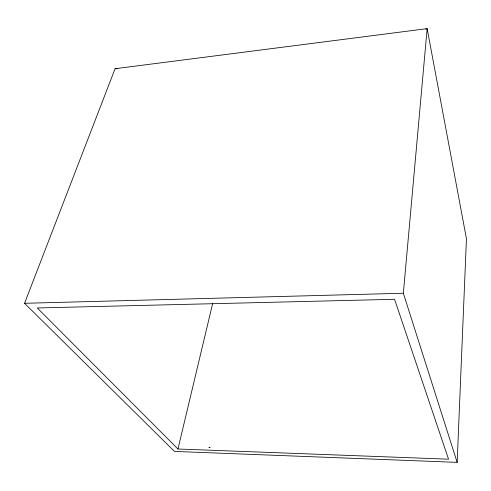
<?xml version="1.0" encoding="UTF-8"?>
<svg xmlns="http://www.w3.org/2000/svg" width="491" height="491" viewBox="0 0 491 491"><rect width="100%" height="100%" fill="white"/><g stroke="black" fill="none" stroke-linecap="round" stroke-linejoin="round"><path stroke-width="0.74" d="M457.158 462.362L466.45 238.749L427.152 28.638L115.078 68.715L24.55 303.297L174.477 451.413L457.158 462.362L403.338 293.237L427.152 28.638L425.715 29.116M177.957 449.007L37.255 307.961L394.574 299.301L448.547 459.195L177.957 449.007L212.597 303.794M24.55 303.297L403.338 293.237M115.078 68.715L117.318 68.66M209.718 447.571L210.179 447.565M208.828 447.553L209.516 447.571"/></g></svg>
